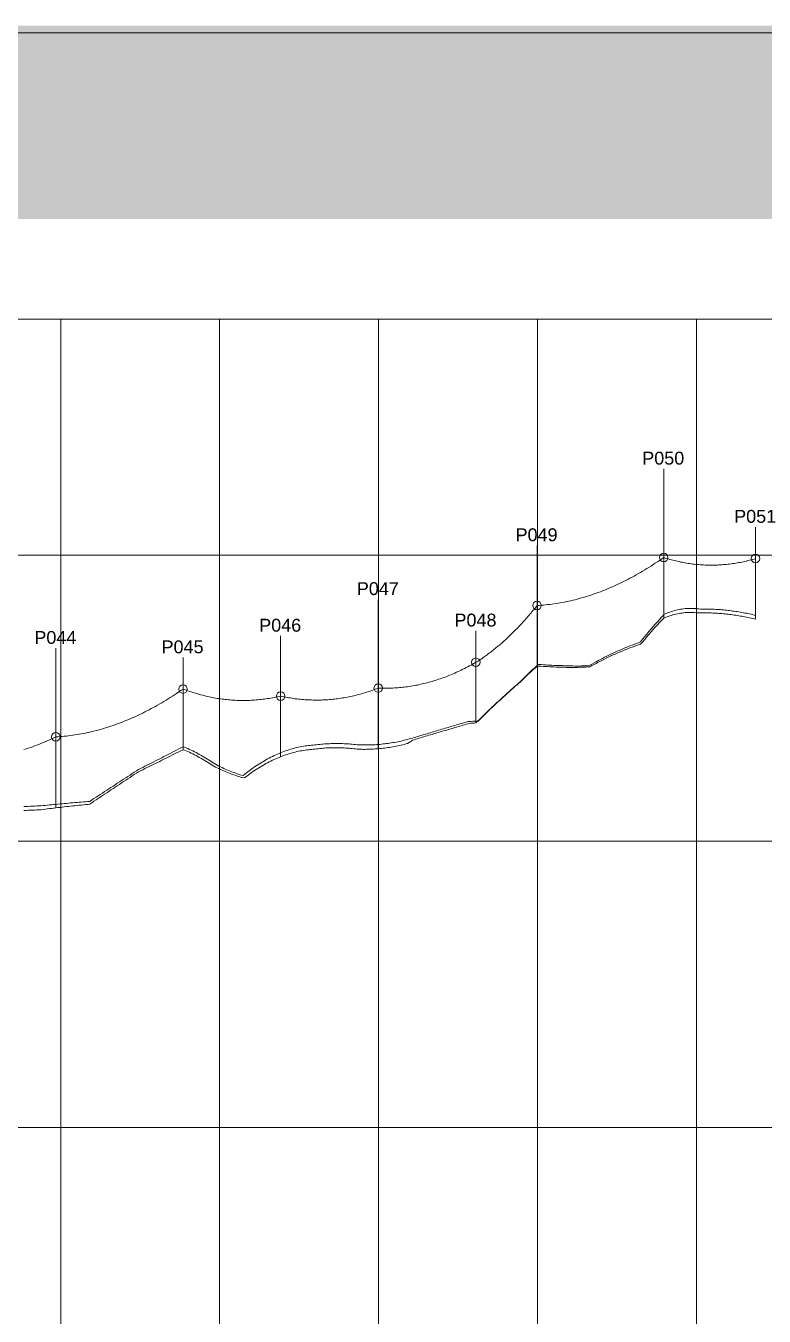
# Paper-space layout 'LP-PF-03' of a CAD drawing. Header units: metres, sheet in millimetres. Extents: x 8 to 412, y 8 to 290.
# Drawn here: x 173.5 to 276.7, y 109.6 to 290 of the extents above; entities that cross this region are included whole.
import ezdxf

# ---------------------------------------------------------------- set-up
doc = ezdxf.new("R2010")
doc.units = ezdxf.units.M
for name, color, linetype, lineweight, true_color in [('DETALLE', 7, 'Continuous', 13, 0x33434d), ('PERFIL_CONDUCTOR', 7, 'Continuous', 13, 0xc53643), ('PERFIL_TERRENO', 7, 'Continuous', 13, 0x976f49), ('PF_COTA', 7, 'Continuous', 0, 0x367db4), ('PF_EJE_DEM', 7, 'Continuous', 0, 0x53856e), ('PF_GRID', 7, 'Continuous', 0, 0xdee6ea), ('ROTULO', 7, 'Continuous', 13, 0x18364a)]:
    doc.layers.add(name, color=color, linetype=linetype, lineweight=lineweight, true_color=true_color)
doc.layers.add('PRESENTACION', color=7, linetype='Continuous')
doc.styles.add('Arial', font='arial.ttf')

psp = doc.layouts.new('LP-PF-03')

# ---------------------------------------------------------------- hatches: boundary and pattern name
at = {"layer": 'PRESENTACION', "true_color": 0xeef4f7}
psp.add_hatch(color=7, dxfattribs=at).paths.add_polyline_path([(8, 263), (412, 263), (412, 290), (8, 290)])

# ---------------------------------------------------------------- linework, layer by layer
at = {"layer": 'DETALLE'}
for p, q in [((262.69, 207.18), (262.69, 215.66)), ((275.54, 207.04), (275.54, 215.52)), ((244.98, 200.47), (244.98, 208.95)), ((236.44, 192.54), (236.44, 201.02)), ((195.49, 188.8), (195.49, 197.28)), ((222.79, 188.94), (222.79, 197.42)), ((209.14, 187.82), (209.14, 196.3)), ((177.71, 180.67), (177.71, 190.59))]:
    psp.add_line(p, q, dxfattribs=at)
psp.add_lwpolyline([(32, 96), (284, 96), (284, 249), (32, 249)], close=True, dxfattribs=at)
for centre in [(262.69, 215.66), (275.54, 215.52), (244.98, 208.95), (236.44, 201.02), (195.49, 197.28), (209.14, 196.3), (222.79, 197.42), (177.71, 190.59)]:
    psp.add_circle(centre, 0.6, dxfattribs=at)
at = {"layer": 'PERFIL_CONDUCTOR'}
for points in [[(244.98, 208.95), (245.28, 208.97), (245.57, 208.99), (245.87, 209.02), (246.16, 209.04), (246.46, 209.08), (246.75, 209.11), (247.05, 209.15), (247.34, 209.19), (247.64, 209.23), (247.93, 209.28), (248.23, 209.33), (248.52, 209.38), (248.82, 209.44), (249.11, 209.5), (249.41, 209.56), (249.7, 209.63), (250, 209.7), (250.29, 209.77), (250.59, 209.85), (250.88, 209.93), (251.18, 210.01), (251.47, 210.09), (251.77, 210.18), (252.06, 210.27), (252.36, 210.37), (252.65, 210.46), (252.95, 210.57), (253.24, 210.67), (253.54, 210.78), (253.84, 210.89), (254.13, 211), (254.43, 211.12), (254.72, 211.24), (255.02, 211.36), (255.31, 211.48), (255.61, 211.61), (255.9, 211.75), (256.2, 211.88), (256.49, 212.02), (256.79, 212.16), (257.08, 212.31), (257.38, 212.45), (257.67, 212.61), (257.97, 212.76), (258.26, 212.92), (258.56, 213.08), (258.85, 213.24), (259.15, 213.41), (259.44, 213.58), (259.74, 213.75), (260.03, 213.93), (260.33, 214.11), (260.62, 214.29), (260.92, 214.48), (261.21, 214.67), (261.51, 214.86), (261.8, 215.05), (262.1, 215.25), (262.39, 215.46), (262.69, 215.66)], [(262.69, 215.66), (262.9, 215.59), (263.12, 215.53), (263.33, 215.47), (263.54, 215.41), (263.76, 215.35), (263.97, 215.29), (264.19, 215.24), (264.4, 215.19), (264.62, 215.14), (264.83, 215.09), (265.04, 215.04), (265.26, 215), (265.47, 214.96), (265.69, 214.92), (265.9, 214.89), (266.12, 214.85), (266.33, 214.82), (266.54, 214.79), (266.76, 214.76), (266.97, 214.74), (267.19, 214.71), (267.4, 214.69), (267.62, 214.67), (267.83, 214.66), (268.04, 214.64), (268.26, 214.63), (268.47, 214.62), (268.69, 214.61), (268.9, 214.61), (269.12, 214.6), (269.33, 214.6), (269.54, 214.6), (269.76, 214.61), (269.97, 214.61), (270.19, 214.62), (270.4, 214.63), (270.62, 214.64), (270.83, 214.65), (271.04, 214.67), (271.26, 214.69), (271.47, 214.71), (271.69, 214.73), (271.9, 214.76), (272.12, 214.78), (272.33, 214.81), (272.54, 214.84), (272.76, 214.88), (272.97, 214.91), (273.19, 214.95), (273.4, 214.99), (273.62, 215.03), (273.83, 215.08), (274.04, 215.13), (274.26, 215.18), (274.47, 215.23), (274.69, 215.28), (274.9, 215.34), (275.12, 215.39), (275.33, 215.45), (275.54, 215.52)], [(236.44, 201.02), (236.58, 201.1), (236.73, 201.19), (236.87, 201.29), (237.01, 201.38), (237.15, 201.47), (237.3, 201.57), (237.44, 201.67), (237.58, 201.77), (237.72, 201.87), (237.86, 201.97), (238.01, 202.07), (238.15, 202.18), (238.29, 202.28), (238.43, 202.39), (238.58, 202.5), (238.72, 202.61), (238.86, 202.72), (239, 202.84), (239.15, 202.95), (239.29, 203.07), (239.43, 203.19), (239.57, 203.31), (239.72, 203.43), (239.86, 203.55), (240, 203.67), (240.14, 203.8), (240.29, 203.92), (240.43, 204.05), (240.57, 204.18), (240.71, 204.31), (240.85, 204.45), (241, 204.58), (241.14, 204.72), (241.28, 204.85), (241.42, 204.99), (241.57, 205.13), (241.71, 205.28), (241.85, 205.42), (241.99, 205.56), (242.14, 205.71), (242.28, 205.86), (242.42, 206.01), (242.56, 206.16), (242.71, 206.31), (242.85, 206.46), (242.99, 206.62), (243.13, 206.77), (243.27, 206.93), (243.42, 207.09), (243.56, 207.25), (243.7, 207.42), (243.84, 207.58), (243.99, 207.75), (244.13, 207.91), (244.27, 208.08), (244.41, 208.25), (244.56, 208.42), (244.7, 208.6), (244.84, 208.77), (244.98, 208.95)], [(222.79, 197.42), (223.02, 197.41), (223.25, 197.4), (223.47, 197.4), (223.7, 197.39), (223.93, 197.39), (224.16, 197.4), (224.38, 197.4), (224.61, 197.41), (224.84, 197.42), (225.07, 197.43), (225.29, 197.45), (225.52, 197.46), (225.75, 197.48), (225.98, 197.5), (226.2, 197.53), (226.43, 197.55), (226.66, 197.58), (226.89, 197.61), (227.11, 197.64), (227.34, 197.68), (227.57, 197.72), (227.8, 197.76), (228.02, 197.8), (228.25, 197.84), (228.48, 197.89), (228.71, 197.94), (228.93, 197.99), (229.16, 198.05), (229.39, 198.1), (229.62, 198.16), (229.84, 198.22), (230.07, 198.29), (230.3, 198.35), (230.53, 198.42), (230.75, 198.49), (230.98, 198.56), (231.21, 198.64), (231.44, 198.72), (231.66, 198.8), (231.89, 198.88), (232.12, 198.96), (232.35, 199.05), (232.57, 199.14), (232.8, 199.23), (233.03, 199.32), (233.26, 199.42), (233.48, 199.52), (233.71, 199.62), (233.94, 199.72), (234.17, 199.83), (234.39, 199.94), (234.62, 200.05), (234.85, 200.16), (235.08, 200.28), (235.3, 200.39), (235.53, 200.51), (235.76, 200.64), (235.99, 200.76), (236.21, 200.89), (236.44, 201.02)], [(177.71, 190.59), (178, 190.61), (178.3, 190.63), (178.6, 190.65), (178.89, 190.68), (179.19, 190.71), (179.49, 190.75), (179.78, 190.78), (180.08, 190.82), (180.37, 190.87), (180.67, 190.91), (180.97, 190.96), (181.26, 191.02), (181.56, 191.07), (181.86, 191.13), (182.15, 191.19), (182.45, 191.26), (182.75, 191.33), (183.04, 191.4), (183.34, 191.48), (183.63, 191.55), (183.93, 191.64), (184.23, 191.72), (184.52, 191.81), (184.82, 191.9), (185.12, 191.99), (185.41, 192.09), (185.71, 192.19), (186.01, 192.29), (186.3, 192.4), (186.6, 192.51), (186.89, 192.62), (187.19, 192.74), (187.49, 192.86), (187.78, 192.98), (188.08, 193.11), (188.38, 193.24), (188.67, 193.37), (188.97, 193.5), (189.27, 193.64), (189.56, 193.78), (189.86, 193.93), (190.15, 194.08), (190.45, 194.23), (190.75, 194.38), (191.04, 194.54), (191.34, 194.7), (191.64, 194.86), (191.93, 195.03), (192.23, 195.2), (192.53, 195.37), (192.82, 195.55), (193.12, 195.73), (193.41, 195.91), (193.71, 196.1), (194.01, 196.29), (194.3, 196.48), (194.6, 196.68), (194.9, 196.87), (195.19, 197.08), (195.49, 197.28)], [(195.49, 197.28), (195.72, 197.2), (195.94, 197.11), (196.17, 197.03), (196.4, 196.95), (196.63, 196.88), (196.85, 196.81), (197.08, 196.73), (197.31, 196.66), (197.54, 196.6), (197.76, 196.53), (197.99, 196.47), (198.22, 196.41), (198.45, 196.36), (198.67, 196.3), (198.9, 196.25), (199.13, 196.2), (199.36, 196.15), (199.58, 196.1), (199.81, 196.06), (200.04, 196.02), (200.27, 195.98), (200.49, 195.95), (200.72, 195.91), (200.95, 195.88), (201.18, 195.85), (201.4, 195.82), (201.63, 195.8), (201.86, 195.78), (202.09, 195.76), (202.31, 195.74), (202.54, 195.73), (202.77, 195.71), (203, 195.7), (203.22, 195.69), (203.45, 195.69), (203.68, 195.68), (203.91, 195.68), (204.13, 195.68), (204.36, 195.69), (204.59, 195.69), (204.82, 195.7), (205.04, 195.71), (205.27, 195.73), (205.5, 195.74), (205.73, 195.76), (205.95, 195.78), (206.18, 195.8), (206.41, 195.83), (206.64, 195.85), (206.86, 195.88), (207.09, 195.91), (207.32, 195.95), (207.55, 195.98), (207.77, 196.02), (208, 196.06), (208.23, 196.11), (208.46, 196.15), (208.68, 196.2), (208.91, 196.25), (209.14, 196.3)], [(209.14, 196.3), (209.37, 196.25), (209.59, 196.2), (209.82, 196.16), (210.05, 196.11), (210.28, 196.07), (210.5, 196.04), (210.73, 196), (210.96, 195.96), (211.19, 195.93), (211.41, 195.9), (211.64, 195.88), (211.87, 195.85), (212.1, 195.83), (212.33, 195.81), (212.55, 195.79), (212.78, 195.78), (213.01, 195.76), (213.24, 195.75), (213.46, 195.75), (213.69, 195.74), (213.92, 195.74), (214.15, 195.73), (214.37, 195.74), (214.6, 195.74), (214.83, 195.74), (215.06, 195.75), (215.28, 195.76), (215.51, 195.78), (215.74, 195.79), (215.97, 195.81), (216.19, 195.83), (216.42, 195.85), (216.65, 195.87), (216.88, 195.9), (217.1, 195.93), (217.33, 195.96), (217.56, 196), (217.79, 196.03), (218.01, 196.07), (218.24, 196.11), (218.47, 196.15), (218.7, 196.2), (218.92, 196.25), (219.15, 196.3), (219.38, 196.35), (219.61, 196.4), (219.83, 196.46), (220.06, 196.52), (220.29, 196.58), (220.52, 196.65), (220.74, 196.71), (220.97, 196.78), (221.2, 196.85), (221.43, 196.93), (221.65, 197), (221.88, 197.08), (222.11, 197.16), (222.34, 197.24), (222.56, 197.33), (222.79, 197.42)], [(173.26, 188.81), (173.56, 188.9), (173.85, 189), (174.15, 189.11), (174.45, 189.21), (174.74, 189.32), (175.04, 189.43), (175.34, 189.55), (175.63, 189.67), (175.93, 189.79), (176.23, 189.91), (176.52, 190.04), (176.82, 190.17), (177.11, 190.31), (177.41, 190.45), (177.71, 190.59)]]:
    psp.add_lwpolyline(points, dxfattribs=at)
at = {"layer": 'PERFIL_TERRENO'}
for points in [[(244.98, 200.71), (245.28, 200.71), (245.57, 200.69), (245.87, 200.67), (246.16, 200.65), (246.46, 200.64), (246.75, 200.62), (247.05, 200.61), (247.34, 200.59), (247.64, 200.58), (247.93, 200.57), (248.23, 200.56), (248.52, 200.55), (248.82, 200.54), (249.11, 200.53), (249.41, 200.52), (249.7, 200.52), (250, 200.51), (250.29, 200.5), (250.59, 200.5), (250.88, 200.5), (251.18, 200.51), (251.47, 200.52), (251.77, 200.53), (252.06, 200.54), (252.36, 200.61), (252.65, 200.78), (252.95, 200.94), (253.24, 201.1), (253.54, 201.26), (253.84, 201.41), (254.13, 201.57), (254.43, 201.72), (254.72, 201.87), (255.02, 202.01), (255.31, 202.15), (255.61, 202.29), (255.9, 202.43), (256.2, 202.56), (256.49, 202.69), (256.79, 202.82), (257.08, 202.95), (257.38, 203.07), (257.67, 203.19), (257.97, 203.31), (258.26, 203.42), (258.56, 203.53), (258.85, 203.64), (259.15, 203.75), (259.44, 203.86), (259.74, 204.24), (260.03, 204.61), (260.33, 204.97), (260.62, 205.33), (260.92, 205.68), (261.21, 206.02), (261.51, 206.36), (261.8, 206.69), (262.1, 207.02), (262.39, 207.33), (262.69, 207.65)], [(262.69, 207.71), (262.9, 207.8), (263.12, 207.89), (263.33, 207.97), (263.54, 208.05), (263.76, 208.12), (263.97, 208.18), (264.19, 208.24), (264.4, 208.3), (264.62, 208.35), (264.83, 208.39), (265.04, 208.43), (265.26, 208.47), (265.47, 208.49), (265.69, 208.52), (265.9, 208.53), (266.12, 208.55), (266.33, 208.55), (266.54, 208.55), (266.76, 208.55), (266.97, 208.54), (267.19, 208.52), (267.4, 208.5), (267.62, 208.48), (267.83, 208.47), (268.04, 208.47), (268.26, 208.47), (268.47, 208.47), (268.69, 208.47), (268.9, 208.46), (269.12, 208.46), (269.33, 208.45), (269.54, 208.44), (269.76, 208.43), (269.97, 208.42), (270.19, 208.41), (270.4, 208.39), (270.62, 208.38), (270.83, 208.36), (271.04, 208.34), (271.26, 208.32), (271.47, 208.3), (271.69, 208.27), (271.9, 208.25), (272.12, 208.22), (272.33, 208.19), (272.54, 208.16), (272.76, 208.13), (272.97, 208.1), (273.19, 208.06), (273.4, 208.03), (273.62, 207.99), (273.83, 207.95), (274.04, 207.91), (274.26, 207.87), (274.47, 207.82), (274.69, 207.78), (274.9, 207.73), (275.12, 207.68), (275.33, 207.63), (275.54, 207.58)], [(236.44, 192.58), (236.58, 192.72), (236.73, 192.86), (236.87, 192.99), (237.01, 193.13), (237.15, 193.27), (237.3, 193.41), (237.44, 193.55), (237.58, 193.68), (237.72, 193.82), (237.86, 193.96), (238.01, 194.09), (238.15, 194.23), (238.29, 194.36), (238.43, 194.5), (238.58, 194.63), (238.72, 194.77), (238.86, 194.9), (239, 195.03), (239.15, 195.17), (239.29, 195.3), (239.43, 195.43), (239.57, 195.56), (239.72, 195.69), (239.86, 195.83), (240, 195.96), (240.14, 196.09), (240.29, 196.22), (240.43, 196.35), (240.57, 196.48), (240.71, 196.61), (240.85, 196.73), (241, 196.86), (241.14, 196.99), (241.28, 197.12), (241.42, 197.25), (241.57, 197.37), (241.71, 197.5), (241.85, 197.63), (241.99, 197.75), (242.14, 197.88), (242.28, 198), (242.42, 198.13), (242.56, 198.25), (242.71, 198.39), (242.85, 198.54), (242.99, 198.68), (243.13, 198.82), (243.27, 198.96), (243.42, 199.1), (243.56, 199.23), (243.7, 199.37), (243.84, 199.51), (243.99, 199.64), (244.13, 199.77), (244.27, 199.9), (244.41, 200.04), (244.56, 200.17), (244.7, 200.29), (244.84, 200.42), (244.98, 200.55)], [(222.79, 189.53), (223.02, 189.55), (223.25, 189.57), (223.47, 189.6), (223.7, 189.62), (223.93, 189.65), (224.16, 189.68), (224.38, 189.71), (224.61, 189.75), (224.84, 189.79), (225.07, 189.83), (225.29, 189.87), (225.52, 189.92), (225.75, 189.96), (225.98, 190.01), (226.2, 190.07), (226.43, 190.12), (226.66, 190.18), (226.89, 190.24), (227.11, 190.3), (227.34, 190.36), (227.57, 190.43), (227.8, 190.5), (228.02, 190.57), (228.25, 190.64), (228.48, 190.7), (228.71, 190.77), (228.93, 190.84), (229.16, 190.91), (229.39, 190.97), (229.62, 191.04), (229.84, 191.11), (230.07, 191.18), (230.3, 191.25), (230.53, 191.31), (230.75, 191.38), (230.98, 191.45), (231.21, 191.52), (231.44, 191.58), (231.66, 191.65), (231.89, 191.72), (232.12, 191.79), (232.35, 191.85), (232.57, 191.92), (232.8, 191.99), (233.03, 192.06), (233.26, 192.13), (233.48, 192.19), (233.71, 192.26), (233.94, 192.33), (234.17, 192.4), (234.39, 192.46), (234.62, 192.53), (234.85, 192.6), (235.08, 192.67), (235.3, 192.73), (235.53, 192.74), (235.76, 192.76), (235.99, 192.77), (236.21, 192.78), (236.44, 192.8)], [(209.14, 188.37), (209.37, 188.46), (209.59, 188.55), (209.82, 188.63), (210.05, 188.71), (210.28, 188.79), (210.5, 188.86), (210.73, 188.93), (210.96, 188.99), (211.19, 189.05), (211.41, 189.1), (211.64, 189.16), (211.87, 189.2), (212.1, 189.25), (212.33, 189.29), (212.55, 189.32), (212.78, 189.36), (213.01, 189.38), (213.24, 189.41), (213.46, 189.43), (213.69, 189.44), (213.92, 189.46), (214.15, 189.48), (214.37, 189.51), (214.6, 189.54), (214.83, 189.56), (215.06, 189.58), (215.28, 189.6), (215.51, 189.62), (215.74, 189.63), (215.97, 189.64), (216.19, 189.65), (216.42, 189.66), (216.65, 189.66), (216.88, 189.67), (217.1, 189.67), (217.33, 189.66), (217.56, 189.66), (217.79, 189.65), (218.01, 189.64), (218.24, 189.63), (218.47, 189.61), (218.7, 189.6), (218.92, 189.58), (219.15, 189.56), (219.38, 189.53), (219.61, 189.51), (219.83, 189.5), (220.06, 189.48), (220.29, 189.48), (220.52, 189.47), (220.74, 189.46), (220.97, 189.46), (221.2, 189.46), (221.43, 189.47), (221.65, 189.47), (221.88, 189.48), (222.11, 189.49), (222.34, 189.5), (222.56, 189.51), (222.79, 189.53)], [(177.71, 181.16), (178, 181.19), (178.3, 181.22), (178.6, 181.24), (178.89, 181.27), (179.19, 181.3), (179.49, 181.32), (179.78, 181.35), (180.08, 181.37), (180.37, 181.4), (180.67, 181.42), (180.97, 181.45), (181.26, 181.47), (181.56, 181.49), (181.86, 181.52), (182.15, 181.54), (182.45, 181.57), (182.75, 181.77), (183.04, 181.96), (183.34, 182.16), (183.63, 182.35), (183.93, 182.55), (184.23, 182.74), (184.52, 182.94), (184.82, 183.13), (185.12, 183.33), (185.41, 183.52), (185.71, 183.71), (186.01, 183.91), (186.3, 184.1), (186.6, 184.29), (186.89, 184.49), (187.19, 184.68), (187.49, 184.87), (187.78, 185.07), (188.08, 185.26), (188.38, 185.45), (188.67, 185.64), (188.97, 185.84), (189.27, 186.03), (189.56, 186.18), (189.86, 186.33), (190.15, 186.48), (190.45, 186.63), (190.75, 186.78), (191.04, 186.93), (191.34, 187.08), (191.64, 187.23), (191.93, 187.38), (192.23, 187.53), (192.53, 187.68), (192.82, 187.83), (193.12, 187.98), (193.41, 188.14), (193.71, 188.29), (194.01, 188.44), (194.3, 188.59), (194.6, 188.75), (194.9, 188.9), (195.19, 189.05), (195.49, 189.21)], [(195.49, 189.22), (195.72, 189.14), (195.94, 189.06), (196.17, 188.96), (196.4, 188.85), (196.63, 188.74), (196.85, 188.63), (197.08, 188.51), (197.31, 188.39), (197.54, 188.27), (197.76, 188.15), (197.99, 188.02), (198.22, 187.89), (198.45, 187.76), (198.67, 187.63), (198.9, 187.5), (199.13, 187.36), (199.36, 187.22), (199.58, 187.08), (199.81, 186.93), (200.04, 186.79), (200.27, 186.64), (200.49, 186.49), (200.72, 186.39), (200.95, 186.29), (201.18, 186.19), (201.4, 186.09), (201.63, 185.99), (201.86, 185.9), (202.09, 185.81), (202.31, 185.72), (202.54, 185.63), (202.77, 185.55), (203, 185.47), (203.22, 185.39), (203.45, 185.31), (203.68, 185.24), (203.91, 185.21), (204.13, 185.39), (204.36, 185.56), (204.59, 185.74), (204.82, 185.91), (205.04, 186.07), (205.27, 186.23), (205.5, 186.39), (205.73, 186.54), (205.95, 186.69), (206.18, 186.84), (206.41, 186.98), (206.64, 187.12), (206.86, 187.25), (207.09, 187.38), (207.32, 187.51), (207.55, 187.63), (207.77, 187.75), (208, 187.86), (208.23, 187.97), (208.46, 188.08), (208.68, 188.18), (208.91, 188.28), (209.14, 188.37)], [(173.26, 180.84), (173.56, 180.86), (173.85, 180.87), (174.15, 180.89), (174.45, 180.9), (174.74, 180.91), (175.04, 180.93), (175.34, 180.94), (175.63, 180.96), (175.93, 180.99), (176.23, 181.02), (176.52, 181.05), (176.82, 181.08), (177.11, 181.1), (177.41, 181.13), (177.71, 181.16)]]:
    psp.add_lwpolyline(points, dxfattribs=at)
at = {"layer": 'PF_COTA'}
for p, q in [((262.69, 215.66), (262.69, 228.06)), ((275.54, 215.52), (275.54, 219.92)), ((244.98, 208.95), (244.98, 217.35)), ((222.79, 197.42), (222.79, 209.82)), ((209.14, 196.3), (209.14, 204.7)), ((236.44, 201.02), (236.44, 205.42)), ((177.71, 190.59), (177.71, 202.99)), ((195.49, 197.28), (195.49, 201.68))]:
    psp.add_line(p, q, dxfattribs=at)
at = {"layer": 'PF_EJE_DEM'}
for points in [[(262.69, 207.18), (262.9, 207.27), (263.12, 207.36), (263.33, 207.44), (263.54, 207.51), (263.76, 207.58), (263.97, 207.64), (264.19, 207.7), (264.4, 207.75), (264.62, 207.8), (264.83, 207.84), (265.04, 207.88), (265.26, 207.91), (265.47, 207.94), (265.69, 207.96), (265.9, 207.97), (266.12, 207.98), (266.33, 207.99), (266.54, 207.99), (266.76, 207.98), (266.97, 207.97), (267.19, 207.95), (267.4, 207.94), (267.62, 207.94), (267.83, 207.94), (268.04, 207.95), (268.26, 207.95), (268.47, 207.94), (268.69, 207.94), (268.9, 207.94), (269.12, 207.93), (269.33, 207.92), (269.54, 207.91), (269.76, 207.9), (269.97, 207.89), (270.19, 207.88), (270.4, 207.86), (270.62, 207.85), (270.83, 207.83), (271.04, 207.81), (271.26, 207.79), (271.47, 207.76), (271.69, 207.74), (271.9, 207.71), (272.12, 207.69), (272.33, 207.66), (272.54, 207.63), (272.76, 207.59), (272.97, 207.56), (273.19, 207.52), (273.4, 207.49), (273.62, 207.45), (273.83, 207.41), (274.04, 207.37), (274.26, 207.32), (274.47, 207.28), (274.69, 207.23), (274.9, 207.19), (275.12, 207.14), (275.33, 207.09), (275.54, 207.04)], [(244.98, 200.47), (245.28, 200.48), (245.57, 200.46), (245.87, 200.44), (246.16, 200.43), (246.46, 200.41), (246.75, 200.4), (247.05, 200.38), (247.34, 200.37), (247.64, 200.36), (247.93, 200.35), (248.23, 200.34), (248.52, 200.33), (248.82, 200.32), (249.11, 200.31), (249.41, 200.31), (249.7, 200.3), (250, 200.3), (250.29, 200.3), (250.59, 200.31), (250.88, 200.32), (251.18, 200.33), (251.47, 200.34), (251.77, 200.35), (252.06, 200.37), (252.36, 200.39), (252.65, 200.55), (252.95, 200.71), (253.24, 200.87), (253.54, 201.03), (253.84, 201.18), (254.13, 201.33), (254.43, 201.48), (254.72, 201.62), (255.02, 201.76), (255.31, 201.9), (255.61, 202.04), (255.9, 202.17), (256.2, 202.3), (256.49, 202.43), (256.79, 202.55), (257.08, 202.67), (257.38, 202.79), (257.67, 202.91), (257.97, 203.03), (258.26, 203.14), (258.56, 203.25), (258.85, 203.35), (259.15, 203.45), (259.44, 203.56), (259.74, 203.85), (260.03, 204.21), (260.33, 204.57), (260.62, 204.92), (260.92, 205.26), (261.21, 205.6), (261.51, 205.92), (261.8, 206.25), (262.1, 206.57), (262.39, 206.88), (262.69, 207.18)], [(236.44, 192.54), (236.58, 192.68), (236.73, 192.81), (236.87, 192.95), (237.01, 193.09), (237.15, 193.23), (237.3, 193.37), (237.44, 193.5), (237.58, 193.64), (237.72, 193.78), (237.86, 193.91), (238.01, 194.05), (238.15, 194.18), (238.29, 194.32), (238.43, 194.45), (238.58, 194.59), (238.72, 194.72), (238.86, 194.86), (239, 194.99), (239.15, 195.12), (239.29, 195.26), (239.43, 195.39), (239.57, 195.52), (239.72, 195.65), (239.86, 195.78), (240, 195.91), (240.14, 196.04), (240.29, 196.17), (240.43, 196.3), (240.57, 196.43), (240.71, 196.56), (240.85, 196.69), (241, 196.82), (241.14, 196.95), (241.28, 197.08), (241.42, 197.2), (241.57, 197.33), (241.71, 197.46), (241.85, 197.58), (241.99, 197.71), (242.14, 197.83), (242.28, 197.96), (242.42, 198.08), (242.56, 198.21), (242.71, 198.33), (242.85, 198.46), (242.99, 198.6), (243.13, 198.74), (243.27, 198.88), (243.42, 199.02), (243.56, 199.16), (243.7, 199.29), (243.84, 199.43), (243.99, 199.56), (244.13, 199.69), (244.27, 199.83), (244.41, 199.96), (244.56, 200.09), (244.7, 200.21), (244.84, 200.34), (244.98, 200.47)], [(222.79, 188.94), (223.02, 188.96), (223.25, 188.98), (223.47, 189.01), (223.7, 189.03), (223.93, 189.06), (224.16, 189.1), (224.38, 189.13), (224.61, 189.17), (224.84, 189.21), (225.07, 189.25), (225.29, 189.29), (225.52, 189.34), (225.75, 189.39), (225.98, 189.44), (226.2, 189.5), (226.43, 189.55), (226.66, 189.61), (226.89, 189.67), (227.11, 189.81), (227.34, 189.97), (227.57, 190.12), (227.8, 190.2), (228.02, 190.27), (228.25, 190.33), (228.48, 190.4), (228.71, 190.47), (228.93, 190.54), (229.16, 190.6), (229.39, 190.67), (229.62, 190.74), (229.84, 190.81), (230.07, 190.88), (230.3, 190.94), (230.53, 191.01), (230.75, 191.08), (230.98, 191.15), (231.21, 191.21), (231.44, 191.28), (231.66, 191.35), (231.89, 191.42), (232.12, 191.48), (232.35, 191.55), (232.57, 191.62), (232.8, 191.69), (233.03, 191.75), (233.26, 191.82), (233.48, 191.89), (233.71, 191.96), (233.94, 192.03), (234.17, 192.09), (234.39, 192.16), (234.62, 192.23), (234.85, 192.3), (235.08, 192.36), (235.3, 192.43), (235.53, 192.48), (235.76, 192.49), (235.99, 192.5), (236.21, 192.52), (236.44, 192.54)], [(177.71, 180.67), (178, 180.7), (178.3, 180.74), (178.6, 180.77), (178.89, 180.8), (179.19, 180.84), (179.49, 180.87), (179.78, 180.9), (180.08, 180.93), (180.37, 180.97), (180.67, 181), (180.97, 181.03), (181.26, 181.06), (181.56, 181.09), (181.86, 181.12), (182.15, 181.15), (182.45, 181.19), (182.75, 181.39), (183.04, 181.59), (183.34, 181.79), (183.63, 181.99), (183.93, 182.18), (184.23, 182.38), (184.52, 182.58), (184.82, 182.77), (185.12, 182.97), (185.41, 183.17), (185.71, 183.36), (186.01, 183.56), (186.3, 183.76), (186.6, 183.95), (186.89, 184.15), (187.19, 184.35), (187.49, 184.54), (187.78, 184.74), (188.08, 184.93), (188.38, 185.13), (188.67, 185.32), (188.97, 185.52), (189.27, 185.71), (189.56, 185.86), (189.86, 186), (190.15, 186.15), (190.45, 186.29), (190.75, 186.44), (191.04, 186.58), (191.34, 186.73), (191.64, 186.88), (191.93, 187.02), (192.23, 187.17), (192.53, 187.32), (192.82, 187.47), (193.12, 187.61), (193.41, 187.76), (193.71, 187.91), (194.01, 188.06), (194.3, 188.21), (194.6, 188.35), (194.9, 188.5), (195.19, 188.65), (195.49, 188.8)], [(195.49, 188.8), (195.72, 188.72), (195.94, 188.64), (196.17, 188.55), (196.4, 188.44), (196.63, 188.33), (196.85, 188.21), (197.08, 188.1), (197.31, 187.98), (197.54, 187.85), (197.76, 187.73), (197.99, 187.6), (198.22, 187.47), (198.45, 187.34), (198.67, 187.21), (198.9, 187.07), (199.13, 186.93), (199.36, 186.79), (199.58, 186.65), (199.81, 186.5), (200.04, 186.36), (200.27, 186.25), (200.49, 186.15), (200.72, 186.04), (200.95, 185.94), (201.18, 185.84), (201.4, 185.75), (201.63, 185.65), (201.86, 185.56), (202.09, 185.47), (202.31, 185.39), (202.54, 185.3), (202.77, 185.22), (203, 185.14), (203.22, 185.06), (203.45, 184.99), (203.68, 184.92), (203.91, 184.85), (204.13, 184.9), (204.36, 185.07), (204.59, 185.24), (204.82, 185.41), (205.04, 185.57), (205.27, 185.73), (205.5, 185.88), (205.73, 186.03), (205.95, 186.18), (206.18, 186.32), (206.41, 186.46), (206.64, 186.6), (206.86, 186.73), (207.09, 186.85), (207.32, 186.98), (207.55, 187.1), (207.77, 187.21), (208, 187.32), (208.23, 187.43), (208.46, 187.53), (208.68, 187.63), (208.91, 187.73), (209.14, 187.82)], [(209.14, 187.82), (209.37, 187.91), (209.59, 187.99), (209.82, 188.07), (210.05, 188.15), (210.28, 188.22), (210.5, 188.29), (210.73, 188.36), (210.96, 188.42), (211.19, 188.47), (211.41, 188.53), (211.64, 188.58), (211.87, 188.62), (212.1, 188.66), (212.33, 188.7), (212.55, 188.73), (212.78, 188.76), (213.01, 188.79), (213.24, 188.81), (213.46, 188.83), (213.69, 188.86), (213.92, 188.89), (214.15, 188.92), (214.37, 188.94), (214.6, 188.97), (214.83, 188.99), (215.06, 189.01), (215.28, 189.03), (215.51, 189.04), (215.74, 189.05), (215.97, 189.06), (216.19, 189.07), (216.42, 189.07), (216.65, 189.08), (216.88, 189.08), (217.1, 189.08), (217.33, 189.07), (217.56, 189.07), (217.79, 189.06), (218.01, 189.05), (218.24, 189.03), (218.47, 189.02), (218.7, 189), (218.92, 188.98), (219.15, 188.95), (219.38, 188.93), (219.61, 188.9), (219.83, 188.88), (220.06, 188.87), (220.29, 188.86), (220.52, 188.86), (220.74, 188.85), (220.97, 188.85), (221.2, 188.86), (221.43, 188.86), (221.65, 188.87), (221.88, 188.88), (222.11, 188.89), (222.34, 188.9), (222.56, 188.92), (222.79, 188.94)], [(173.26, 180.3), (173.56, 180.31), (173.85, 180.33), (174.15, 180.34), (174.45, 180.36), (174.74, 180.37), (175.04, 180.38), (175.34, 180.4), (175.63, 180.41), (175.93, 180.45), (176.23, 180.49), (176.52, 180.52), (176.82, 180.56), (177.11, 180.6), (177.41, 180.63), (177.71, 180.67)]]:
    psp.add_lwpolyline(points, dxfattribs=at)
at = {"layer": 'PF_GRID'}
for p, q in [((178.39, 96), (178.39, 249)), ((200.61, 96), (200.61, 249)), ((222.83, 96), (222.83, 249)), ((245.05, 96), (245.05, 249)), ((267.28, 96), (267.28, 249)), ((32, 216), (284, 216)), ((32, 176), (284, 176)), ((32, 136), (284, 136))]:
    psp.add_line(p, q, dxfattribs=at)
at = {"layer": 'ROTULO'}
psp.add_lwpolyline([(8, 8), (412, 8), (412, 289), (8, 289)], close=True, dxfattribs=at)

# ---------------------------------------------------------------- texts
at = {"layer": 'ROTULO', "style": 'Arial'}
for s, p in [('P050', (259.69, 228.66)), ('P051', (272.54, 220.52)), ('P049', (241.98, 217.95)), ('P047', (219.79, 210.42)), ('P048', (233.44, 206.02)), ('P046', (206.14, 205.3)), ('P044', (174.71, 203.59)), ('P045', (192.49, 202.28))]:
    psp.add_text(s, height=1.8, dxfattribs=at).set_placement(p)

doc.saveas('drawing.dxf')
